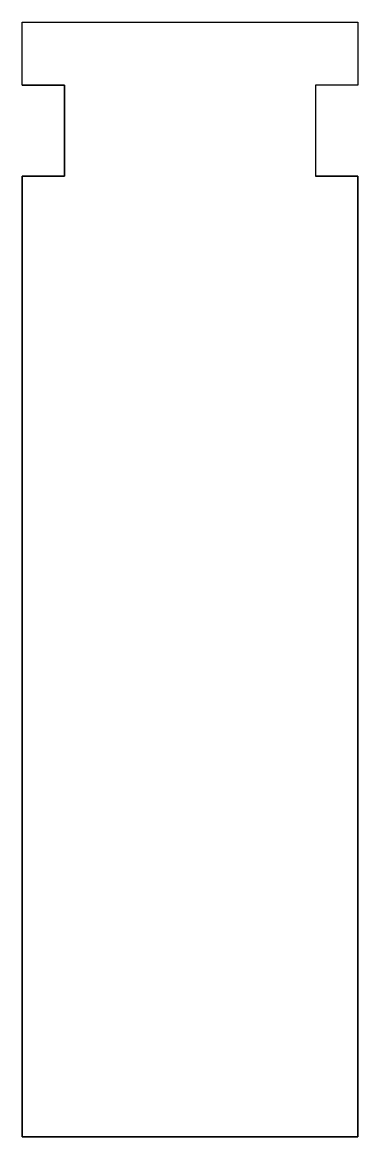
# Model space of a CAD drawing. Header units: metres. Extents: x 0 to 26.8, y 0 to 88.8.
import ezdxf

# ---------------------------------------------------------------- set-up
doc = ezdxf.new("R2010")
doc.units = ezdxf.units.M

msp = doc.modelspace()

# ---------------------------------------------------------------- linework, layer by layer
for p, q in [((0, 83.75), (0, 88.75)), ((0, 88.75), (26.75, 88.75)), ((0, 88.75), (26.75, 88.75)), ((0, 83.75), (0, 88.75)), ((0, 88.75), (26.75, 88.75)), ((0, 83.75), (0, 88.75)), ((26.75, 88.75), (26.75, 83.75)), ((26.75, 88.75), (26.75, 83.75)), ((26.75, 88.75), (26.75, 83.75)), ((0, 83.75), (3.375, 83.75)), ((3.375, 83.75), (0, 83.75)), ((0, 83.75), (3.375, 83.75)), ((3.375, 76.5), (3.375, 83.75)), ((3.375, 83.75), (3.375, 76.5)), ((3.375, 76.5), (3.375, 83.75)), ((23.375, 83.75), (23.375, 76.5)), ((26.75, 83.75), (23.375, 83.75)), ((26.75, 83.75), (23.375, 83.75)), ((23.375, 83.75), (23.375, 76.5)), ((23.375, 83.75), (23.375, 77)), ((26.75, 83.75), (23.375, 83.75)), ((0, 76.5), (0, 0)), ((0, 76.5), (3.375, 76.5)), ((0, 76.5), (3.375, 76.5)), ((0, 0), (0, 76.5)), ((3.375, 76.5), (0, 76.5)), ((0, 0), (0, 76.5)), ((26.75, 76.5), (23.375, 76.5)), ((23.375, 76.5), (26.75, 76.5)), ((26.75, 76.5), (23.375, 76.5)), ((26.75, 0), (26.75, 76.5)), ((26.75, 76.5), (26.75, 0)), ((26.75, 76.5), (26.75, 0)), ((0, 0), (26.75, 0)), ((26.75, 0), (0, 0))]:
    msp.add_line(p, q)

doc.saveas('drawing.dxf')
